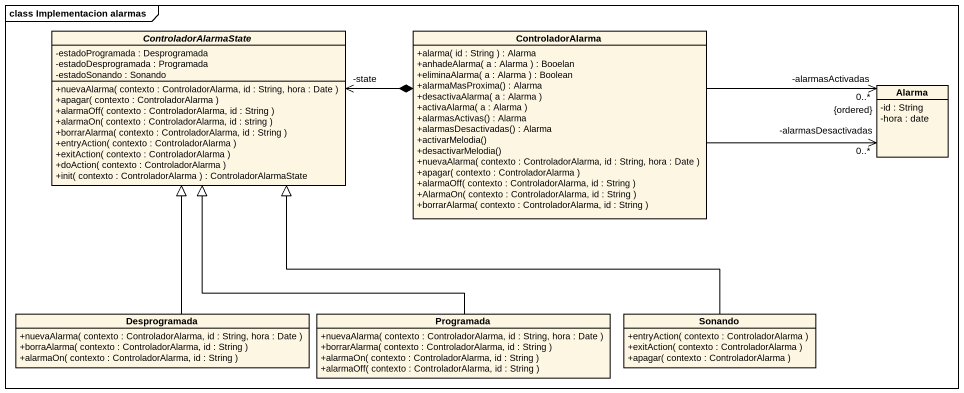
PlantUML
@startuml
mainframe class Implementacion alarmas
hide circle
hide empty members
skinparam classAttributeIconSize 0
abstract class ControladorAlarmaState {
  -estadoProgramada : Desprogramada
  -estadoDesprogramada : Programada
  -estadoSonando : Sonando
  +nuevaAlarma( contexto : ControladorAlarma, id : String, hora : Date )
  +apagar( contexto : ControladorAlarma )
  +alarmaOff( contexto : ControladorAlarma, id : String )
  +alarmaOn( contexto : ControladorAlarma, id : string )
  +borrarAlarma( contexto : ControladorAlarma, id : String )
  +entryAction( contexto : ControladorAlarma )
  +exitAction( contexto : ControladorAlarma )
  +doAction( contexto : ControladorAlarma )
  +init( contexto : ControladorAlarma ) : ControladorAlarmaState
}
class ControladorAlarma {
  +alarma( id : String ) : Alarma
  +anhadeAlarma( a : Alarma ) : Booelan
  +eliminaAlarma( a : Alarma ) : Boolean
  +alarmaMasProxima() : Alarma
  +desactivaAlarma( a : Alarma )
  +activaAlarma( a : Alarma )
  +alarmasActivas() : Alarma
  +alarmasDesactivadas() : Alarma
  +activarMelodia()
  +desactivarMelodia()
  +nuevaAlarma( contexto : ControladorAlarma, id : String, hora : Date )
  +apagar( contexto : ControladorAlarma )
  +alarmaOff( contexto : ControladorAlarma, id : String )
  +AlarmaOn( contexto : ControladorAlarma, id : String )
  +borrarAlarma( contexto : ControladorAlarma, id : String )
}
class Alarma {
  -id : String
  -hora : date
}
class Desprogramada {
  +nuevaAlarma( contexto : ControladorAlarma, id : String, hora : Date )
  +borraAlarma( contexto : ControladorAlarma, id : String )
  +alarmaOn( contexto : ControladorAlarma, id : String )
}
class Programada {
  +nuevaAlarma( contexto : ControladorAlarma, id : String, hora : Date )
  +borrarAlarma( contexto : ControladorAlarma, id : String )
  +alarmaOn( contexto : ControladorAlarma, id : String )
  +alarmaOff( contexto : ControladorAlarma, id : String )
}
class Sonando {
  +entryAction( contexto : ControladorAlarma )
  +exitAction( contexto : ControladorAlarma )
  +apagar( contexto : ControladorAlarma )
}
ControladorAlarma "-state" *-left-> ControladorAlarmaState
ControladorAlarma -right-> "0..*\n{ordered}" Alarma : -alarmasActivadas
ControladorAlarma -right-> "0..*" Alarma : -alarmasDesactivadas
Desprogramada -up-|> ControladorAlarmaState
Programada -up-|> ControladorAlarmaState
Sonando -left-|> ControladorAlarmaState
@enduml
